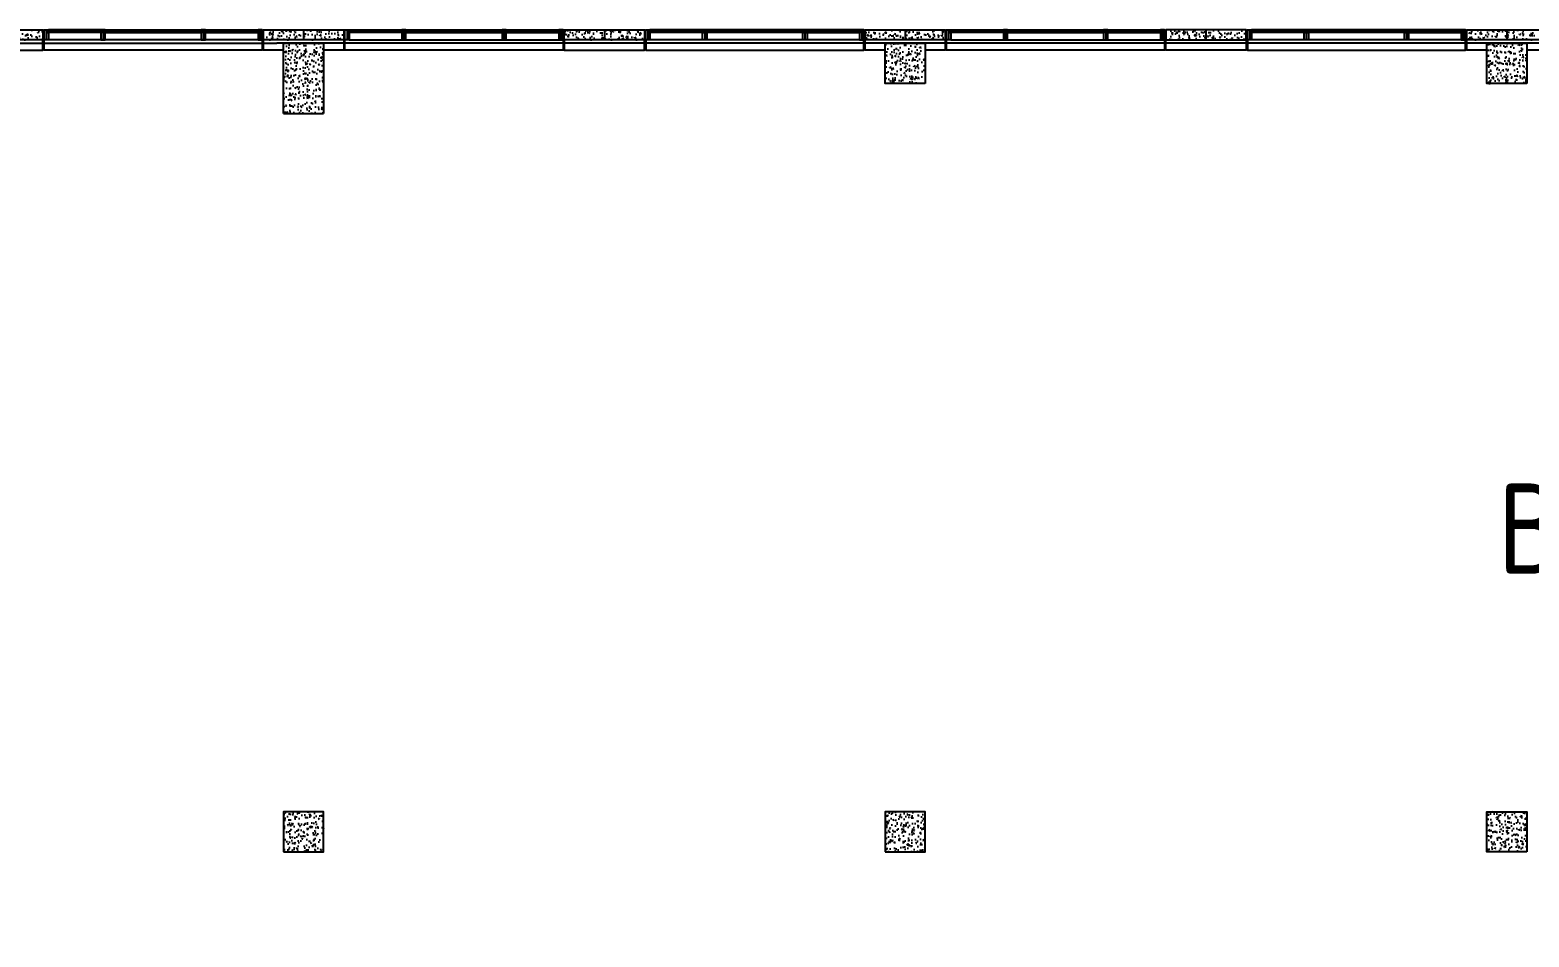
# Model space of a CAD drawing. Header units: inches. Extents: x -744 to 10613, y 1541 to 7685.
# Drawn here: x 6904 to 7801, y 6147 to 6690 of the extents above; entities that cross this region are included whole.
import ezdxf

# ---------------------------------------------------------------- set-up
doc = ezdxf.new("R2010")
doc.units = ezdxf.units.IN
doc.header["$LTSCALE"] = 96
doc.header["$MEASUREMENT"] = 0
doc.header["$PDSIZE"] = 1.5
doc.layers.get('0').update_dxf_attribs({"linetype": 'CONTINUOUS'})
doc.layers.get('DEFPOINTS').update_dxf_attribs({"linetype": 'CONTINUOUS'})
for name, color, linetype in [('A_0_CONST', 11, 'CONTINUOUS'), ('A_1-8_COL', 7, 'CONTINUOUS'), ('A_1-8_COL_H', 6, 'CONTINUOUS'), ('A_1-8_CW_GLASS', 1, 'CONTINUOUS'), ('A_1-8_CW_GYP', 2, 'CONTINUOUS'), ('A_1-8_CW_MULL', 2, 'CONTINUOUS'), ('A_1-8_CW_PC', 2, 'CONTINUOUS'), ('A_1-8_CW_PC_H', 6, 'CONTINUOUS'), ('A_1-8_CW_SILL', 9, 'CONTINUOUS'), ('A_1-9_COL', 7, 'CONTINUOUS'), ('A_1-9_CW_H', 6, 'CONTINUOUS'), ('A_1_CW_GLASS', 1, 'CONTINUOUS'), ('A_1_CW_MULL', 2, 'CONTINUOUS'), ('A_1_CW_SILL', 9, 'CONTINUOUS'), ('A_1_CW_SLAB', 66, 'CONTINUOUS')]:
    doc.layers.add(name, color=color, linetype=linetype)
doc.styles.add('ARCHITXT', font='architxt.shx')

# ---------------------------------------------------------------- blocks, each defined once
blk = doc.blocks.new('COL_1-8_24X24')
at = {"layer": 'A_1-8_COL_H'}
h = blk.add_hatch(dxfattribs=at)
h.set_pattern_fill('AR-CONC,_I', color=256, style=2)
h.set_pattern_definition([(50, (-6180, -6718.462), (7.172602, -0.6275213), [0.75, -8.25]), (355, (-6180, -6718.462), (-1.3875133, 7.5219213), [0.6, -6.6]), (100.4514, (-6179.402, -6718.5144), (5.785094, 6.8943954), [0.637402, -7.011421]), (46.1842, (-6180, -6716.462), (10.6724105, -1.65519), [1.125, -12.375]), (96.6356, (-6179.111, -6716.6), (9.346627, 9.741179), [0.956103, -10.51713]), (351.1842, (-6180, -6716.462), (9.34662, 9.741186), [0.9, -9.9]), (21, (-6179, -6716.962), (5.9690705, -4.026189), [0.75, -8.25]), (326, (-6179, -6716.962), (2.4331533, 7.2515005), [0.6, -6.6]), (71.4514, (-6178.5026, -6717.2976), (8.4022263, 3.225305), [0.637402, -7.011421]), (37.5, (-6180, -6718.462), (0.12159855, 3.32893854), [0, -6.52, 0, -6.7, 0, -6.625]), (7.5, (-6180, -6718.462), (2.6306954, 3.9441171), [0, -3.82, 0, -6.37, 0, -2.525]), (327.5, (-6182.23, -6718.462), (5.3382244, -0.2255487), [0, -2.5, 0, -7.8, 0, -10.35]), (317.5, (-6183.23, -6718.462), (5.8318617, 1.0010498), [0, -3.25, 0, -5.18, 0, -7.35])])
h.paths.add_polyline_path([(-12, -12), (12, -12), (12, 12), (-12, 12)])
at = {"layer": 'A_0_CONST'}
blk.add_point((0, 0), dxfattribs=at)
at = {"layer": 'A_1-8_COL'}
blk.add_lwpolyline([(-12, -12), (12, -12), (12, 12), (-12, 12)], close=True, dxfattribs=at)
blk = doc.blocks.new('PRE_1-8_COL1')
at = {"layer": 'A_1-8_CW_PC_H'}
h = blk.add_hatch(dxfattribs=at)
h.set_pattern_fill('AR-CONC', color=256, style=0)
h.set_pattern_definition([(50, (-5100, -6744), (7.172602, -0.6275213), [0.75, -8.25]), (355, (-5100, -6744), (-1.3875133, 7.5219213), [0.6, -6.6]), (100.4514, (-5099.402, -6744.052), (5.785094, 6.8943954), [0.637402, -7.011421]), (46.1842, (-5100, -6742), (10.6724105, -1.65519), [1.125, -12.375]), (96.6356, (-5099.111, -6742.138), (9.346627, 9.741179), [0.956103, -10.51713]), (351.1842, (-5100, -6742), (9.34662, 9.741186), [0.9, -9.9]), (21, (-5099, -6742.5), (5.9690705, -4.026189), [0.75, -8.25]), (326, (-5099, -6742.5), (2.433153, 7.2515005), [0.6, -6.6]), (71.4514, (-5098.5026, -6742.8355), (8.4022263, 3.225305), [0.637402, -7.011421]), (37.5, (-5100, -6744), (0.12159855, 3.3289385), [0, -6.52, 0, -6.7, 0, -6.625]), (7.5, (-5100, -6744), (2.6306954, 3.9441171), [0, -3.82, 0, -6.37, 0, -2.525]), (327.5, (-5102.23, -6744), (5.3382244, -0.2255487), [0, -2.5, 0, -7.8, 0, -10.35]), (317.5, (-5103.23, -6744), (5.8318617, 1.0010498), [0, -3.25, 0, -5.18, 0, -7.35])])
h.paths.add_polyline_path([(-24, -6), (24, -6), (24, 0), (-24, 0)])
at = {"layer": 'A_0_CONST'}
blk.add_line((0, 0), (0, -6), dxfattribs=at)
at = {"layer": 'A_1-8_CW_PC'}
blk.add_lwpolyline([(-24, -6), (24, -6), (24, 0), (-24, 0)], close=True, dxfattribs=at)
blk = doc.blocks.new('MUL_1-8_EX2')
at = {"layer": 'A_0_CONST'}
blk.add_line((0, 0), (0, -6), dxfattribs=at)
at = {"layer": 'A_1-8_CW_MULL'}
blk.add_lwpolyline([(-1.25, -6), (-1.25, 0), (1.25, 0), (1.25, -0.5), (0.5, -0.5), (0.5, -1.5), (1.25, -1.5), (1.25, -6)], close=True, dxfattribs=at)
blk = doc.blocks.new('MUL_1-8_EX1')
at = {"layer": 'A_0_CONST'}
blk.add_line((0, 0), (0, -6), dxfattribs=at)
at = {"layer": 'A_1-8_CW_MULL'}
blk.add_lwpolyline([(0.5, -1.5), (1.25, -1.5), (1.25, -6), (-1.25, -6), (-1.25, -1.5), (-0.5, -1.5), (-0.5, -0.5), (-1.25, -0.5), (-1.25, 0), (1.25, 0), (1.25, -0.5), (0.5, -0.5)], close=True, dxfattribs=at)
blk = doc.blocks.new('COL_1-9_24X24')
at = {"layer": 'A_1-9_CW_H'}
h = blk.add_hatch(dxfattribs=at)
h.set_pattern_fill('AR-CONC,_I', color=256, style=2)
h.set_pattern_definition([(130, (6180, -6718.462), (-7.172602, -0.6275213), [0.75, -8.25]), (185, (6180, -6718.462), (1.3875133, 7.5219213), [0.6, -6.6]), (79.5486, (6179.402, -6718.5144), (-5.785094, 6.8943954), [0.637402, -7.011421]), (133.8158, (6180, -6716.462), (-10.6724105, -1.65519), [1.125, -12.375]), (83.3644, (6179.111, -6716.6), (-9.346627, 9.741179), [0.956103, -10.51713]), (188.8158, (6180, -6716.462), (-9.34662, 9.741186), [0.9, -9.9]), (159, (6179, -6716.962), (-5.9690705, -4.026189), [0.75, -8.25]), (214, (6179, -6716.962), (-2.4331533, 7.2515005), [0.6, -6.6]), (108.5486, (6178.5026, -6717.2976), (-8.4022263, 3.225305), [0.637402, -7.011421]), (142.5, (6180, -6718.462), (-0.12159855, 3.32893854), [0, -6.52, 0, -6.7, 0, -6.625]), (172.5, (6180, -6718.462), (-2.6306954, 3.9441171), [0, -3.82, 0, -6.37, 0, -2.525]), (212.5, (6182.23, -6718.462), (-5.3382244, -0.2255487), [0, -2.5, 0, -7.8, 0, -10.35]), (222.5, (6183.23, -6718.462), (-5.8318617, 1.0010498), [0, -3.25, 0, -5.18, 0, -7.35])])
h.paths.add_polyline_path([(12, -12), (-12, -12), (-12, 12), (12, 12)])
at = {"layer": 'A_0_CONST'}
blk.add_point((0, 0), dxfattribs=at)
at = {"layer": 'A_1-9_COL'}
blk.add_lwpolyline([(12, -12), (-12, -12), (-12, 12), (12, 12)], close=True, dxfattribs=at)
blk = doc.blocks.new('MUL_1_EX2')
at = {"layer": 'A_0_CONST'}
blk.add_line((0, 0), (0, -6), dxfattribs=at)
at = {"layer": 'A_1_CW_MULL'}
blk.add_lwpolyline([(-1.25, -6), (-1.25, 0), (1.25, 0), (1.25, -0.5), (0.5, -0.5), (0.5, -1.5), (1.25, -1.5), (1.25, -6)], close=True, dxfattribs=at)
blk = doc.blocks.new('MUL_1_EX1')
at = {"layer": 'A_0_CONST'}
blk.add_line((0, 0), (0, -6), dxfattribs=at)
at = {"layer": 'A_1_CW_MULL'}
blk.add_lwpolyline([(-0.5, -1.5), (-1.25, -1.5), (-1.25, -6), (1.25, -6), (1.25, -1.5), (0.5, -1.5), (0.5, -0.5), (1.25, -0.5), (1.25, 0), (-1.25, 0), (-1.25, -0.5), (-0.5, -0.5)], close=True, dxfattribs=at)

msp = doc.modelspace()

# ---------------------------------------------------------------- hatches: boundary and pattern name
at = {"layer": 'A_1-8_COL_H', "linetype": 'Continuous'}
h = msp.add_hatch(dxfattribs=at)
h.set_pattern_fill('AR-CONC', color=256, angle=720, style=0)
h.set_pattern_definition([(50, (59930.233, 44938.4945), (7.1726018, -0.62752135), [0.75, -8.25]), (355, (59930.233, 44938.4945), (-1.3875133, 7.5219213), [0.6, -6.6]), (100.4514, (59930.831, 44938.442), (5.7850938, 6.8943954), [0.6374019, -7.0114211]), (46.1842, (59930.233, 44940.4945), (10.6724105, -1.6551901), [1.125, -12.375]), (96.6356, (59931.122, 44940.357), (9.346627, 9.7411787), [0.9561029, -10.51713]), (351.1842, (59930.233, 44940.494), (9.3466195, 9.741186), [0.9, -9.9]), (21, (59931.233, 44939.9945), (5.9690705, -4.0261889), [0.75, -8.25]), (326, (59931.233, 44939.9945), (2.4331533, 7.25150045), [0.6, -6.6]), (71.4514, (59931.7305, 44939.659), (8.4022263, 3.225305), [0.6374019, -7.0114211]), (37.5, (59930.233, 44938.4945), (0.12159855, 3.32893854), [0, -6.52, 0, -6.7, 0, -6.625]), (7.5, (59930.233, 44938.4945), (2.63069537, 3.94411712), [0, -3.82, 0, -6.37, 0, -2.525]), (327.5, (59928.003, 44938.4945), (5.33822436, -0.22554872), [0, -2.5, 0, -7.8, 0, -10.35]), (317.5, (59927.003, 44938.4945), (5.8318617, 1.00104982), [0, -3.25, 0, -5.18, 0, -7.35])])
h.paths.add_polyline_path([(7056, 6668), (7080, 6668), (7080, 6682), (7056, 6682)])
h.paths.add_polyline_path([(7056, 6664), (7080, 6664), (7080, 6668), (7056, 6668)])
at = {"layer": 'A_1-8_COL_H'}
h = msp.add_hatch(dxfattribs=at)
h.set_pattern_fill('AR-CONC,_I', color=256, angle=720, style=2)
h.set_pattern_definition([(230, (13248, 13370.462), (-7.172602, 0.6275213), [0.75, -8.25]), (175, (13248, 13370.462), (1.3875133, -7.5219213), [0.6, -6.6]), (280.4514, (13247.402, 13370.5144), (-5.785094, -6.8943954), [0.637402, -7.011421]), (226.1842, (13248, 13368.462), (-10.6724105, 1.65519), [1.125, -12.375]), (276.6356, (13247.111, 13368.6), (-9.346627, -9.741179), [0.956103, -10.51713]), (171.1842, (13248, 13368.462), (-9.34662, -9.741186), [0.9, -9.9]), (201, (13247, 13368.962), (-5.9690705, 4.026189), [0.75, -8.25]), (146, (13247, 13368.962), (-2.4331533, -7.2515005), [0.6, -6.6]), (251.4514, (13246.5026, 13369.2976), (-8.4022263, -3.225305), [0.637402, -7.011421]), (217.5, (13248, 13370.462), (-0.12159855, -3.32893854), [0, -6.52, 0, -6.7, 0, -6.625]), (187.5, (13248, 13370.462), (-2.6306954, -3.9441171), [0, -3.82, 0, -6.37, 0, -2.525]), (147.5, (13250.23, 13370.462), (-5.3382244, 0.2255487), [0, -2.5, 0, -7.8, 0, -10.35]), (137.5, (13251.23, 13370.462), (-5.8318617, -1.0010498), [0, -3.25, 0, -5.18, 0, -7.35])])
h.paths.add_polyline_path([(7080, 6664), (7056, 6664), (7056, 6640), (7080, 6640)])

# ---------------------------------------------------------------- linework, layer by layer
at = {"layer": 'A_1-8_COL'}
for p, q in [((7056, 6640), (7056, 6682)), ((7056, 6682), (7080, 6682)), ((7080, 6682), (7080, 6640)), ((7056, 6640), (7080, 6640))]:
    msp.add_line(p, q, dxfattribs=at)
at = {"layer": 'A_1-8_CW_GLASS'}
for p, q in [((7095.25, 6689.5), (7126.75, 6689.5)), ((7126.75, 6688.5), (7095.25, 6688.5)), ((7129.25, 6689.5), (7186.75, 6689.5)), ((7129.25, 6688.5), (7186.75, 6688.5)), ((7220.75, 6689.5), (7189.25, 6689.5)), ((7189.25, 6688.5), (7220.75, 6688.5)), ((7275.25, 6689.5), (7306.75, 6689.5)), ((7306.75, 6688.5), (7275.25, 6688.5)), ((7366.75, 6689.5), (7309.25, 6689.5)), ((7366.75, 6688.5), (7309.25, 6688.5)), ((7400.75, 6689.5), (7369.25, 6689.5)), ((7369.25, 6688.5), (7400.75, 6688.5)), ((7455.25, 6689.5), (7486.75, 6689.5)), ((7486.75, 6688.5), (7455.25, 6688.5)), ((7489.25, 6689.5), (7546.75, 6689.5)), ((7489.25, 6688.5), (7546.75, 6688.5)), ((7580.75, 6689.5), (7549.25, 6689.5)), ((7549.25, 6688.5), (7580.75, 6688.5)), ((7635.25, 6689.5), (7666.75, 6689.5)), ((7666.75, 6688.5), (7635.25, 6688.5)), ((7726.75, 6689.5), (7669.25, 6689.5)), ((7726.75, 6688.5), (7669.25, 6688.5)), ((7760.75, 6689.5), (7729.25, 6689.5)), ((7729.25, 6688.5), (7760.75, 6688.5))]:
    msp.add_line(p, q, dxfattribs=at)
at = {"layer": 'A_1-8_CW_GYP'}
for points in [[(6864, 6684), (6864, 6678), (6912, 6678), (6912, 6684)], [(7056, 6678), (7044, 6678), (7044, 6684)], [(7092, 6684), (7092, 6678), (7080, 6678)], [(7224, 6684), (7224, 6678), (7272, 6678), (7272, 6684)], [(7416, 6678), (7404, 6678), (7404, 6684)], [(7452, 6684), (7452, 6678), (7440, 6678)], [(7632, 6684), (7632, 6678), (7584, 6678), (7584, 6684)], [(7776, 6678), (7764, 6678), (7764, 6684)], [(7812, 6684), (7812, 6678), (7800, 6678)]]:
    msp.add_lwpolyline(points, dxfattribs=at)
at = {"layer": 'A_1-8_CW_SILL'}
for p, q in [((7095.25, 6690), (7220.75, 6690)), ((7095.25, 6684), (7220.75, 6684)), ((7400.75, 6690), (7275.25, 6690)), ((7400.75, 6684), (7275.25, 6684)), ((7455.25, 6690), (7580.75, 6690)), ((7455.25, 6684), (7580.75, 6684)), ((7760.75, 6690), (7635.25, 6690)), ((7760.75, 6684), (7635.25, 6684))]:
    msp.add_line(p, q, dxfattribs=at)
for points in [[(7043.25, 6684), (7043.25, 6678), (6912.75, 6678), (6912.75, 6684)], [(7223.25, 6684), (7223.25, 6678), (7092.75, 6678), (7092.75, 6684)], [(7272.75, 6684), (7272.75, 6678), (7403.25, 6678), (7403.25, 6684)], [(7583.25, 6684), (7583.25, 6678), (7452.75, 6678), (7452.75, 6684)], [(7632.75, 6684), (7632.75, 6678), (7763.25, 6678), (7763.25, 6684)]]:
    msp.add_lwpolyline(points, dxfattribs=at)
at = {"layer": 'A_1_CW_GLASS'}
for p, q in [((6946.75, 6689.5), (6915.25, 6689.5)), ((6946.75, 6688.5), (6915.25, 6688.5)), ((6949.25, 6689.5), (7006.75, 6689.5)), ((6949.25, 6688.5), (7006.75, 6688.5)), ((7009.25, 6689.5), (7040.75, 6689.5)), ((7009.25, 6688.5), (7040.75, 6688.5))]:
    msp.add_line(p, q, dxfattribs=at)
at = {"layer": 'A_1_CW_SILL'}
for p, q in [((6946.75, 6690), (6915.25, 6690)), ((7040.75, 6684), (6915.25, 6684)), ((6949.25, 6690), (7006.75, 6690)), ((7009.25, 6690), (7040.75, 6690))]:
    msp.add_line(p, q, dxfattribs=at)
at = {"layer": 'A_1_CW_SLAB'}
for points in [[(6692, 6502), (6692, 6502), (6692, 6682), (7052, 6682), (7052, 6682)], [(7052, 5318), (8884, 5318), (8884, 6682), (7052, 6682)]]:
    msp.add_lwpolyline(points, dxfattribs=at)

# ---------------------------------------------------------------- block references
at = {"xscale": -1}
for name, p in [('PRE_1-8_COL1', (6888, 6690)), ('MUL_1_EX2', (7042, 6690)), ('PRE_1-8_COL1', (7068, 6690)), ('MUL_1-8_EX1', (7128, 6690)), ('MUL_1-8_EX1', (7188, 6690)), ('MUL_1-8_EX2', (7222, 6690)), ('PRE_1-8_COL1', (7248, 6690)), ('MUL_1-8_EX2', (7402, 6690)), ('PRE_1-8_COL1', (7428, 6690)), ('MUL_1-8_EX1', (7488, 6690)), ('MUL_1-8_EX1', (7548, 6690)), ('MUL_1-8_EX2', (7582, 6690)), ('MUL_1-8_EX2', (7762, 6690)), ('PRE_1-8_COL1', (7788, 6690)), ('COL_1-8_24X24', (7428, 6670)), ('COL_1-8_24X24', (7788, 6670)), ('COL_1-9_24X24', (7428, 6210)), ('COL_1-8_24X24', (7788, 6210))]:
    msp.add_blockref(name, p, dxfattribs=at)
for name, p in [('MUL_1_EX2', (6914, 6690)), ('MUL_1_EX1', (6948, 6690)), ('MUL_1_EX1', (7008, 6690)), ('MUL_1-8_EX2', (7094, 6690)), ('MUL_1-8_EX2', (7274, 6690)), ('MUL_1-8_EX1', (7308, 6690)), ('MUL_1-8_EX1', (7368, 6690)), ('MUL_1-8_EX2', (7454, 6690)), ('PRE_1-8_COL1', (7608, 6690)), ('MUL_1-8_EX2', (7634, 6690)), ('MUL_1-8_EX1', (7668, 6690)), ('MUL_1-8_EX1', (7728, 6690)), ('COL_1-8_24X24', (7068, 6210))]:
    msp.add_blockref(name, p)

# ---------------------------------------------------------------- texts
at = {"layer": 'DEFPOINTS', "insert": (7782.67, 6388.89), "char_height": 54, "width": 2269.5, "attachment_point": 4, "style": 'ARCHITXT'}
msp.add_mtext('BUILDING 1 (Phase 1)', dxfattribs=at)

doc.saveas('drawing.dxf')
